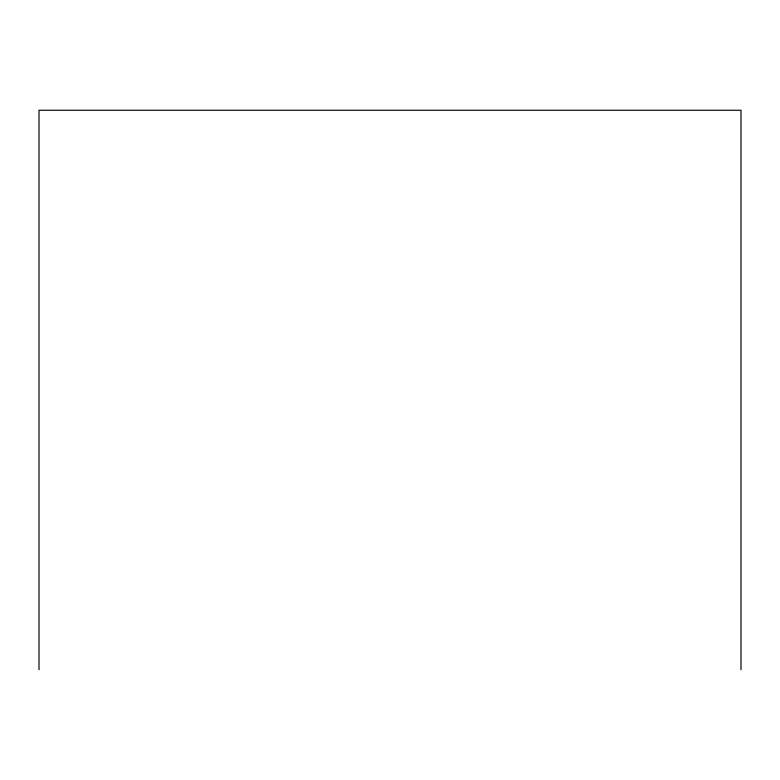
<?xml version="1.0" encoding="UTF-8"?>
<svg xmlns="http://www.w3.org/2000/svg" width="780" height="780" viewBox="0 0 780 780"><rect width="100%" height="100%" fill="white"/><g stroke="black" fill="none" stroke-linecap="round" stroke-linejoin="round"><path stroke-width="1.17" d="M741 669.737L741 110.263L39 110.263L39 669.737"/></g></svg>
